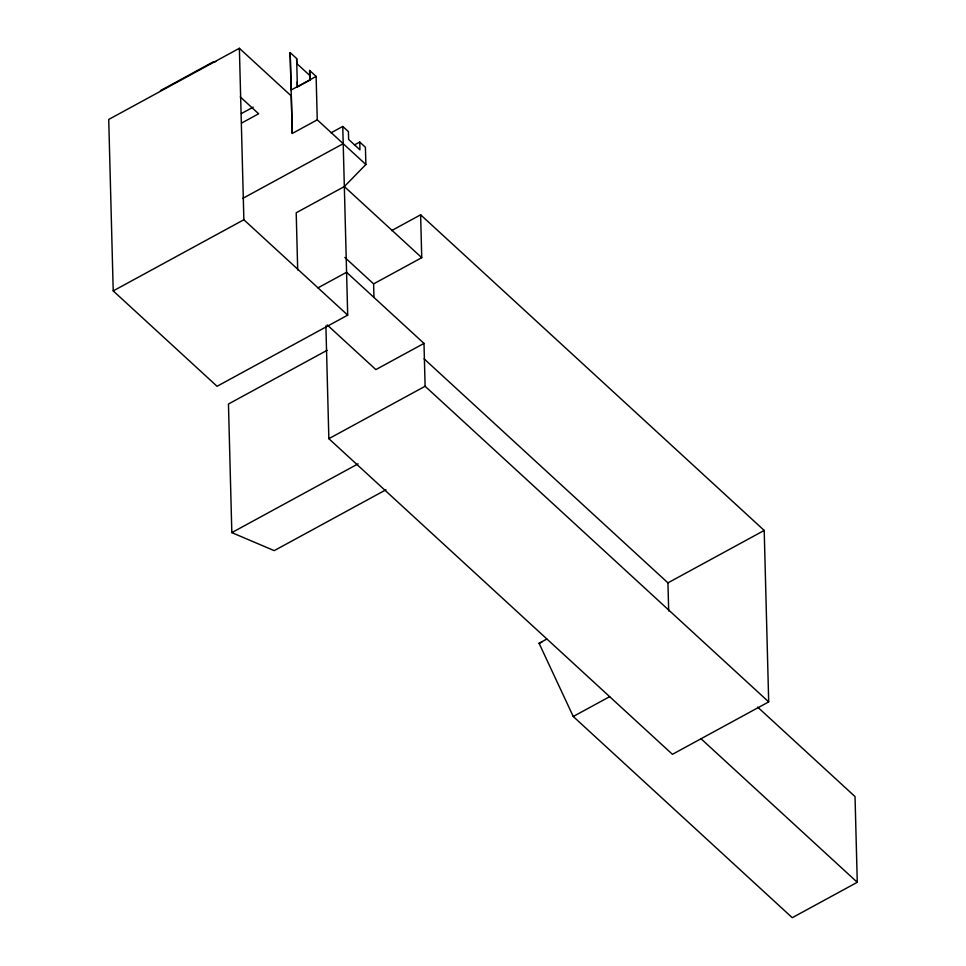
<?xml version="1.0" encoding="UTF-8"?>
<svg xmlns="http://www.w3.org/2000/svg" width="966" height="966" viewBox="0 0 966 966"><rect width="100%" height="100%" fill="white"/><g stroke="black" fill="none" stroke-linecap="round" stroke-linejoin="round"><path stroke-width="1.45" d="M297.697 269.925L296.2 212.774L344.343 186.559L365.873 164.51L365.414 147.255L359.75 142.05L354.462 144.936M160.428 90.623L212.943 62.029L215.804 61.595M309.748 75.143L309.627 70.458L316.124 76.423L317.259 119.844L292.251 133.465L291.297 95.996L239.375 48.3L108.723 119.446L113.215 290.899L217.06 386.291L347.7 315.145L342.761 126.437L331 132.837M241.403 113.565L253.164 107.166M316.124 76.423L291.116 90.043L290.162 52.575L296.647 58.54L296.779 63.551L309.76 75.469L309.881 80.154L297.371 86.964L297.25 81.953M241.645 123.032L258.634 113.783L240.244 96.89M242.611 198.477L343.22 143.692M113.215 290.899L243.867 219.753L239.375 48.3M391.616 230.608L420.621 214.802L764.203 530.443L768.695 701.896L672.433 754.325L328.851 438.685L325.892 325.88M317.959 287.868L346.577 272.291L423.989 343.401L425.112 386.267L768.695 701.896M373.963 297.419L373.613 283.883L421.744 257.668L420.621 214.802M327.1 350.308L228.459 404.017L231.828 532.616L274.223 550.632L386.002 489.762M423.989 343.401L375.859 369.604L327.196 324.914M328.851 438.685L425.112 386.267M231.828 532.616L358.084 463.861M757.622 707.088L855.031 796.576L857.277 882.296L792.265 917.7L573.249 716.494L539.076 643.271L546.877 639.021M668.677 610.947L667.941 582.86L764.203 530.443M573.249 716.494L609.655 696.667M539.076 643.271L541.854 642.185M342.761 126.437L348.424 131.642L348.629 139.43L359.956 149.839L359.75 142.05M317.259 119.844L365.873 164.51M344.343 186.559L421.744 257.668M344.862 257.463L373.613 283.883M424.11 358.869L667.941 582.86M243.867 219.753L347.7 315.145M701.195 738.918L857.277 882.296M309.627 70.458L309.881 80.154M296.647 58.54L297.371 86.964M290.162 52.575L292.251 133.465"/></g></svg>
